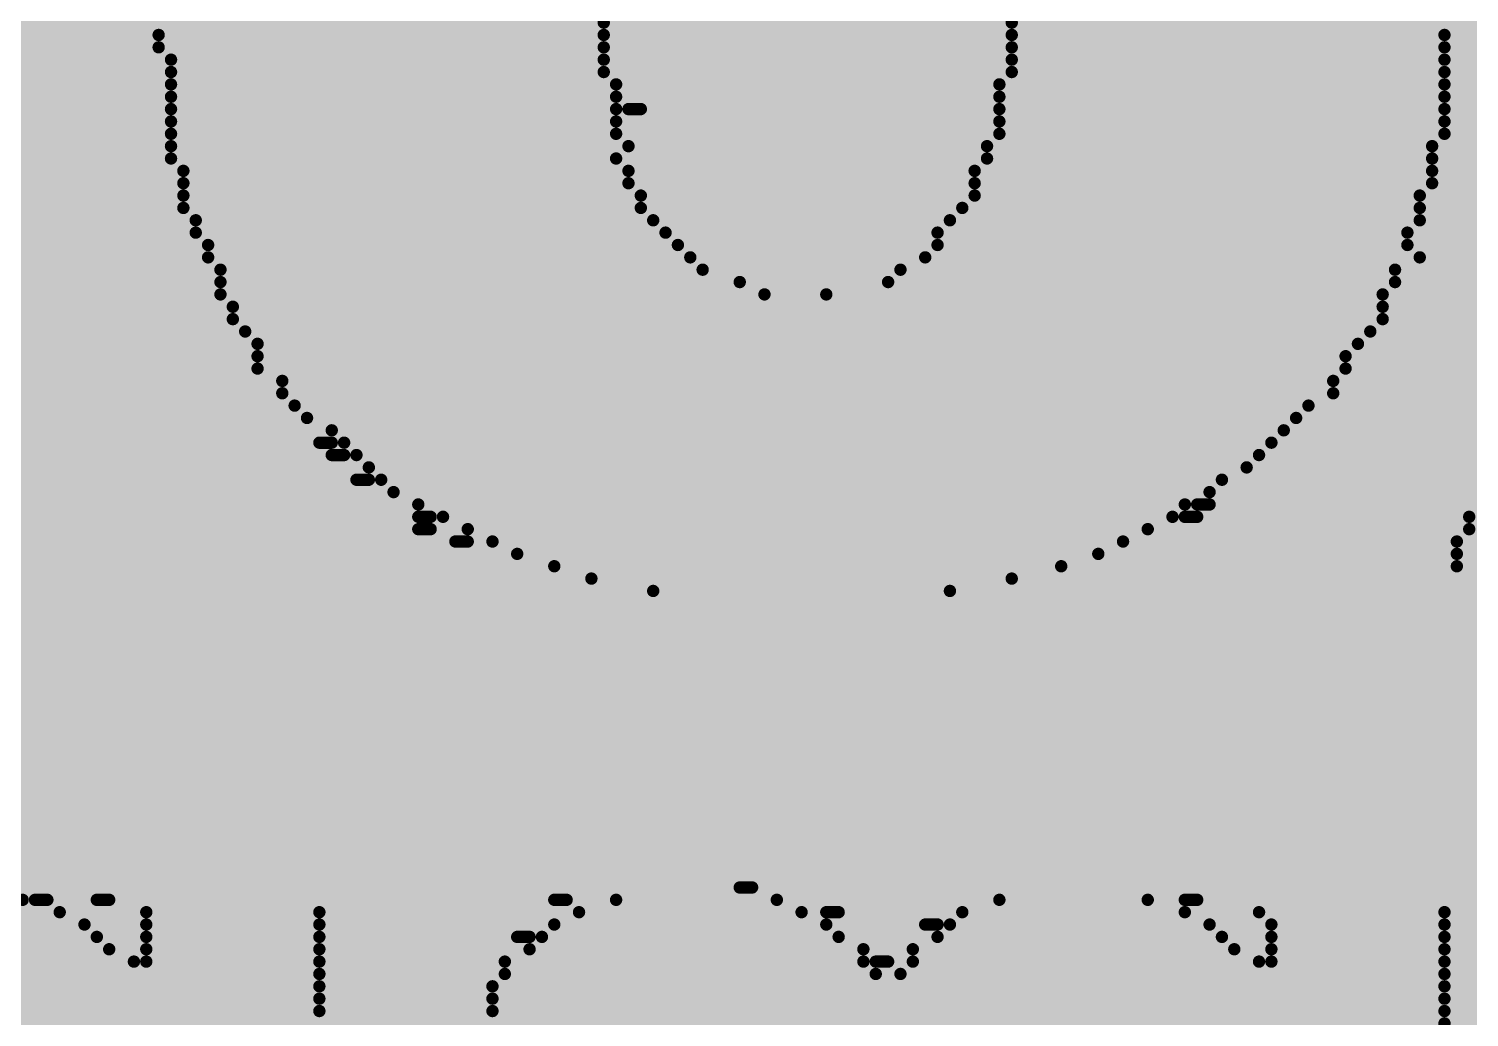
# Model space of a CAD drawing. Header units: inches. Extents: x 0 to 446, y -21 to 70.
# Drawn here: x 17.394 to 20.353, y 50.58 to 52.612 of the extents above; entities that cross this region are included whole.
import ezdxf

# ---------------------------------------------------------------- set-up
doc = ezdxf.new("R2010")
doc.units = ezdxf.units.IN
doc.layers.add('Bottom Overlay', color=54, linetype='Continuous')
doc.layers.add('Top Layer', color=1, linetype='Continuous')

msp = doc.modelspace()

# ---------------------------------------------------------------- hatches: boundary and pattern name
at = {"layer": 'Top Layer'}
msp.add_hatch(color=1, dxfattribs=at).paths.add_polyline_path([(11.8999, 10.6627), (20.7353, 10.6627), (20.7353, 56.4031), (11.8999, 56.4031)])

# ---------------------------------------------------------------- linework, layer by layer
at = {"layer": 'Bottom Overlay'}
for points in [[(17.6606, 52.6249, 0.0254, 0.0254, 0), (18.575, 52.6249, 0.0254, 0.0254, 0)], [(19.4132, 52.6249, 0.0254, 0.0254, 0), (20.3276, 52.6249, 0.0254, 0.0254, 0)], [(17.6606, 52.5995, 0.0254, 0.0254, 0), (18.575, 52.5995, 0.0254, 0.0254, 0)], [(17.6606, 52.5741, 0.0254, 0.0254, 0), (18.575, 52.5741, 0.0254, 0.0254, 0)], [(19.4132, 52.5995, 0.0254, 0.0254, 0), (20.3022, 52.5995, 0.0254, 0.0254, 0)], [(19.4132, 52.5741, 0.0254, 0.0254, 0), (20.3022, 52.5741, 0.0254, 0.0254, 0)], [(17.686, 52.5487, 0.0254, 0.0254, 0), (18.575, 52.5487, 0.0254, 0.0254, 0)], [(19.4132, 52.5487, 0.0254, 0.0254, 0), (20.3022, 52.5487, 0.0254, 0.0254, 0)], [(17.686, 52.5233, 0.0254, 0.0254, 0), (18.575, 52.5233, 0.0254, 0.0254, 0)], [(19.4132, 52.5233, 0.0254, 0.0254, 0), (20.3022, 52.5233, 0.0254, 0.0254, 0)], [(17.686, 52.4979, 0.0254, 0.0254, 0), (18.6004, 52.4979, 0.0254, 0.0254, 0)], [(19.3878, 52.4979, 0.0254, 0.0254, 0), (20.3022, 52.4979, 0.0254, 0.0254, 0)], [(17.686, 52.4725, 0.0254, 0.0254, 0), (18.6004, 52.4725, 0.0254, 0.0254, 0)], [(19.3878, 52.4725, 0.0254, 0.0254, 0), (20.3022, 52.4725, 0.0254, 0.0254, 0)], [(17.686, 52.4471, 0.0254, 0.0254, 0), (18.6004, 52.4471, 0.0254, 0.0254, 0)], [(18.6258, 52.4471, 0.0254, 0.0254, 0), (18.6512, 52.4471, 0.0254, 0.0254, 0)], [(19.3878, 52.4471, 0.0254, 0.0254, 0), (20.3022, 52.4471, 0.0254, 0.0254, 0)], [(17.686, 52.4217, 0.0254, 0.0254, 0), (18.6004, 52.4217, 0.0254, 0.0254, 0)], [(17.686, 52.3963, 0.0254, 0.0254, 0), (18.6004, 52.3963, 0.0254, 0.0254, 0)], [(19.3878, 52.4217, 0.0254, 0.0254, 0), (20.3022, 52.4217, 0.0254, 0.0254, 0)], [(19.3878, 52.3963, 0.0254, 0.0254, 0), (20.3022, 52.3963, 0.0254, 0.0254, 0)], [(17.686, 52.3709, 0.0254, 0.0254, 0), (18.6258, 52.3709, 0.0254, 0.0254, 0)], [(19.3624, 52.3709, 0.0254, 0.0254, 0), (20.2768, 52.3709, 0.0254, 0.0254, 0)], [(17.686, 52.3455, 0.0254, 0.0254, 0), (18.6004, 52.3455, 0.0254, 0.0254, 0)], [(19.3624, 52.3455, 0.0254, 0.0254, 0), (20.2768, 52.3455, 0.0254, 0.0254, 0)], [(17.7114, 52.3201, 0.0254, 0.0254, 0), (18.6258, 52.3201, 0.0254, 0.0254, 0)], [(19.337, 52.3201, 0.0254, 0.0254, 0), (20.2768, 52.3201, 0.0254, 0.0254, 0)], [(17.7114, 52.2947, 0.0254, 0.0254, 0), (18.6258, 52.2947, 0.0254, 0.0254, 0)], [(19.337, 52.2947, 0.0254, 0.0254, 0), (20.2768, 52.2947, 0.0254, 0.0254, 0)], [(17.7114, 52.2693, 0.0254, 0.0254, 0), (18.6512, 52.2693, 0.0254, 0.0254, 0)], [(19.337, 52.2693, 0.0254, 0.0254, 0), (20.2514, 52.2693, 0.0254, 0.0254, 0)], [(17.7114, 52.2439, 0.0254, 0.0254, 0), (18.6512, 52.2439, 0.0254, 0.0254, 0)], [(17.7368, 52.2185, 0.0254, 0.0254, 0), (18.6766, 52.2185, 0.0254, 0.0254, 0)], [(19.2862, 52.2185, 0.0254, 0.0254, 0), (20.2514, 52.2185, 0.0254, 0.0254, 0)], [(19.3116, 52.2439, 0.0254, 0.0254, 0), (20.2514, 52.2439, 0.0254, 0.0254, 0)], [(17.7368, 52.1931, 0.0254, 0.0254, 0), (18.702, 52.1931, 0.0254, 0.0254, 0)], [(19.2608, 52.1931, 0.0254, 0.0254, 0), (20.226, 52.1931, 0.0254, 0.0254, 0)], [(17.7622, 52.1677, 0.0254, 0.0254, 0), (18.7274, 52.1677, 0.0254, 0.0254, 0)], [(19.2608, 52.1677, 0.0254, 0.0254, 0), (20.226, 52.1677, 0.0254, 0.0254, 0)], [(17.7622, 52.1423, 0.0254, 0.0254, 0), (18.7528, 52.1423, 0.0254, 0.0254, 0)], [(19.2354, 52.1423, 0.0254, 0.0254, 0), (20.2514, 52.1423, 0.0254, 0.0254, 0)], [(17.7876, 52.1169, 0.0254, 0.0254, 0), (18.7782, 52.1169, 0.0254, 0.0254, 0)], [(19.1846, 52.1169, 0.0254, 0.0254, 0), (20.2006, 52.1169, 0.0254, 0.0254, 0)], [(17.7876, 52.0915, 0.0254, 0.0254, 0), (18.8544, 52.0915, 0.0254, 0.0254, 0)], [(19.1592, 52.0915, 0.0254, 0.0254, 0), (20.2006, 52.0915, 0.0254, 0.0254, 0)], [(17.7876, 52.0661, 0.0254, 0.0254, 0), (18.9052, 52.0661, 0.0254, 0.0254, 0)], [(17.813, 52.0407, 0.0254, 0.0254, 0), (20.1752, 52.0407, 0.0254, 0.0254, 0)], [(19.0322, 52.0661, 0.0254, 0.0254, 0), (20.1752, 52.0661, 0.0254, 0.0254, 0)], [(17.813, 52.0153, 0.0254, 0.0254, 0), (20.1752, 52.0153, 0.0254, 0.0254, 0)], [(17.8384, 51.9899, 0.0254, 0.0254, 0), (20.1498, 51.9899, 0.0254, 0.0254, 0)], [(17.8638, 51.9645, 0.0254, 0.0254, 0), (20.1244, 51.9645, 0.0254, 0.0254, 0)], [(17.8638, 51.9391, 0.0254, 0.0254, 0), (20.099, 51.9391, 0.0254, 0.0254, 0)], [(17.8638, 51.9137, 0.0254, 0.0254, 0), (20.099, 51.9137, 0.0254, 0.0254, 0)], [(17.9146, 51.8883, 0.0254, 0.0254, 0), (20.0736, 51.8883, 0.0254, 0.0254, 0)], [(17.9146, 51.8629, 0.0254, 0.0254, 0), (20.0736, 51.8629, 0.0254, 0.0254, 0)], [(17.94, 51.8375, 0.0254, 0.0254, 0), (20.0228, 51.8375, 0.0254, 0.0254, 0)], [(17.9654, 51.8121, 0.0254, 0.0254, 0), (19.9974, 51.8121, 0.0254, 0.0254, 0)], [(18.0162, 51.7867, 0.0254, 0.0254, 0), (19.972, 51.7867, 0.0254, 0.0254, 0)], [(17.9908, 51.7613, 0.0254, 0.0254, 0), (18.0162, 51.7613, 0.0254, 0.0254, 0)], [(18.0416, 51.7613, 0.0254, 0.0254, 0), (19.9466, 51.7613, 0.0254, 0.0254, 0)], [(18.0162, 51.7359, 0.0254, 0.0254, 0), (18.0416, 51.7359, 0.0254, 0.0254, 0)], [(18.067, 51.7359, 0.0254, 0.0254, 0), (19.9212, 51.7359, 0.0254, 0.0254, 0)], [(18.067, 51.6851, 0.0254, 0.0254, 0), (18.0924, 51.6851, 0.0254, 0.0254, 0)], [(18.0924, 51.7105, 0.0254, 0.0254, 0), (19.8958, 51.7105, 0.0254, 0.0254, 0)], [(18.1178, 51.6851, 0.0254, 0.0254, 0), (19.845, 51.6851, 0.0254, 0.0254, 0)], [(18.1432, 51.6597, 0.0254, 0.0254, 0), (19.8196, 51.6597, 0.0254, 0.0254, 0)], [(18.194, 51.6343, 0.0254, 0.0254, 0), (19.7688, 51.6343, 0.0254, 0.0254, 0)], [(19.7942, 51.6343, 0.0254, 0.0254, 0), (19.8196, 51.6343, 0.0254, 0.0254, 0)], [(18.194, 51.6089, 0.0254, 0.0254, 0), (18.2194, 51.6089, 0.0254, 0.0254, 0)], [(18.2448, 51.6089, 0.0254, 0.0254, 0), (19.7434, 51.6089, 0.0254, 0.0254, 0)], [(19.7688, 51.6089, 0.0254, 0.0254, 0), (19.7942, 51.6089, 0.0254, 0.0254, 0)], [(20.353, 51.6089, 0.0254, 0.0254, 0), (21.496, 51.6089, 0.0254, 0.0254, 0)], [(18.194, 51.5835, 0.0254, 0.0254, 0), (18.2194, 51.5835, 0.0254, 0.0254, 0)], [(18.2956, 51.5835, 0.0254, 0.0254, 0), (19.6926, 51.5835, 0.0254, 0.0254, 0)], [(20.353, 51.5835, 0.0254, 0.0254, 0), (21.5214, 51.5835, 0.0254, 0.0254, 0)], [(18.2702, 51.5581, 0.0254, 0.0254, 0), (18.2956, 51.5581, 0.0254, 0.0254, 0)], [(18.3464, 51.5581, 0.0254, 0.0254, 0), (19.6418, 51.5581, 0.0254, 0.0254, 0)], [(20.3276, 51.5581, 0.0254, 0.0254, 0), (21.4706, 51.5581, 0.0254, 0.0254, 0)], [(18.3972, 51.5327, 0.0254, 0.0254, 0), (19.591, 51.5327, 0.0254, 0.0254, 0)], [(18.4734, 51.5073, 0.0254, 0.0254, 0), (19.5148, 51.5073, 0.0254, 0.0254, 0)], [(20.3276, 51.5327, 0.0254, 0.0254, 0), (21.4706, 51.5327, 0.0254, 0.0254, 0)], [(20.3276, 51.5073, 0.0254, 0.0254, 0), (21.4452, 51.5073, 0.0254, 0.0254, 0)], [(18.5496, 51.4819, 0.0254, 0.0254, 0), (19.4132, 51.4819, 0.0254, 0.0254, 0)], [(18.6766, 51.4565, 0.0254, 0.0254, 0), (19.2862, 51.4565, 0.0254, 0.0254, 0)], [(18.8544, 50.8469, 0.0254, 0.0254, 0), (18.8798, 50.8469, 0.0254, 0.0254, 0)], [(17.0002, 50.7961, 0.0254, 0.0254, 0), (17.4574, 50.7961, 0.0254, 0.0254, 0)], [(17.0764, 50.8215, 0.0254, 0.0254, 0), (17.3812, 50.8215, 0.0254, 0.0254, 0)], [(17.4066, 50.8215, 0.0254, 0.0254, 0), (17.432, 50.8215, 0.0254, 0.0254, 0)], [(17.5336, 50.8215, 0.0254, 0.0254, 0), (17.559, 50.8215, 0.0254, 0.0254, 0)], [(17.6352, 50.7961, 0.0254, 0.0254, 0), (17.9908, 50.7961, 0.0254, 0.0254, 0)], [(18.4734, 50.8215, 0.0254, 0.0254, 0), (18.4988, 50.8215, 0.0254, 0.0254, 0)], [(18.5242, 50.7961, 0.0254, 0.0254, 0), (18.9814, 50.7961, 0.0254, 0.0254, 0)], [(18.6004, 50.8215, 0.0254, 0.0254, 0), (18.9306, 50.8215, 0.0254, 0.0254, 0)], [(19.0322, 50.7961, 0.0254, 0.0254, 0), (19.0576, 50.7961, 0.0254, 0.0254, 0)], [(19.3116, 50.7961, 0.0254, 0.0254, 0), (19.7688, 50.7961, 0.0254, 0.0254, 0)], [(19.3878, 50.8215, 0.0254, 0.0254, 0), (19.6926, 50.8215, 0.0254, 0.0254, 0)], [(19.7688, 50.8215, 0.0254, 0.0254, 0), (19.7942, 50.8215, 0.0254, 0.0254, 0)], [(19.9212, 50.7961, 0.0254, 0.0254, 0), (20.3022, 50.7961, 0.0254, 0.0254, 0)], [(16.9494, 50.7707, 0.0254, 0.0254, 0), (17.5082, 50.7707, 0.0254, 0.0254, 0)], [(17.6352, 50.7707, 0.0254, 0.0254, 0), (17.9908, 50.7707, 0.0254, 0.0254, 0)], [(18.4734, 50.7707, 0.0254, 0.0254, 0), (19.0322, 50.7707, 0.0254, 0.0254, 0)], [(19.2354, 50.7707, 0.0254, 0.0254, 0), (19.2608, 50.7707, 0.0254, 0.0254, 0)], [(19.2862, 50.7707, 0.0254, 0.0254, 0), (19.8196, 50.7707, 0.0254, 0.0254, 0)], [(19.9466, 50.7707, 0.0254, 0.0254, 0), (20.3022, 50.7707, 0.0254, 0.0254, 0)], [(16.924, 50.7453, 0.0254, 0.0254, 0), (17.5336, 50.7453, 0.0254, 0.0254, 0)], [(17.6352, 50.7453, 0.0254, 0.0254, 0), (17.9908, 50.7453, 0.0254, 0.0254, 0)], [(18.3972, 50.7453, 0.0254, 0.0254, 0), (18.4226, 50.7453, 0.0254, 0.0254, 0)], [(18.448, 50.7453, 0.0254, 0.0254, 0), (19.0576, 50.7453, 0.0254, 0.0254, 0)], [(19.2608, 50.7453, 0.0254, 0.0254, 0), (19.845, 50.7453, 0.0254, 0.0254, 0)], [(19.9466, 50.7453, 0.0254, 0.0254, 0), (20.3022, 50.7453, 0.0254, 0.0254, 0)], [(16.8986, 50.7199, 0.0254, 0.0254, 0), (17.559, 50.7199, 0.0254, 0.0254, 0)], [(17.6352, 50.7199, 0.0254, 0.0254, 0), (17.9908, 50.7199, 0.0254, 0.0254, 0)], [(18.4226, 50.7199, 0.0254, 0.0254, 0), (19.1084, 50.7199, 0.0254, 0.0254, 0)], [(19.21, 50.7199, 0.0254, 0.0254, 0), (19.8704, 50.7199, 0.0254, 0.0254, 0)], [(19.9466, 50.7199, 0.0254, 0.0254, 0), (20.3022, 50.7199, 0.0254, 0.0254, 0)], [(16.8732, 50.6945, 0.0254, 0.0254, 0), (17.6098, 50.6945, 0.0254, 0.0254, 0)], [(17.6352, 50.6945, 0.0254, 0.0254, 0), (17.9908, 50.6945, 0.0254, 0.0254, 0)], [(18.3718, 50.6945, 0.0254, 0.0254, 0), (19.1084, 50.6945, 0.0254, 0.0254, 0)], [(19.1338, 50.6945, 0.0254, 0.0254, 0), (19.1592, 50.6945, 0.0254, 0.0254, 0)], [(19.21, 50.6945, 0.0254, 0.0254, 0), (19.9212, 50.6945, 0.0254, 0.0254, 0)], [(19.9466, 50.6945, 0.0254, 0.0254, 0), (20.3022, 50.6945, 0.0254, 0.0254, 0)], [(16.8478, 50.6691, 0.0254, 0.0254, 0), (17.9908, 50.6691, 0.0254, 0.0254, 0)], [(18.3718, 50.6691, 0.0254, 0.0254, 0), (19.1338, 50.6691, 0.0254, 0.0254, 0)], [(19.1846, 50.6691, 0.0254, 0.0254, 0), (20.3022, 50.6691, 0.0254, 0.0254, 0)], [(16.797, 50.6183, 0.0254, 0.0254, 0), (17.9908, 50.6183, 0.0254, 0.0254, 0)], [(16.8224, 50.6437, 0.0254, 0.0254, 0), (17.9908, 50.6437, 0.0254, 0.0254, 0)], [(18.3464, 50.6437, 0.0254, 0.0254, 0), (20.3022, 50.6437, 0.0254, 0.0254, 0)], [(18.3464, 50.6183, 0.0254, 0.0254, 0), (20.3022, 50.6183, 0.0254, 0.0254, 0)], [(16.7716, 50.5929, 0.0254, 0.0254, 0), (17.9908, 50.5929, 0.0254, 0.0254, 0)], [(18.3464, 50.5929, 0.0254, 0.0254, 0), (20.3022, 50.5929, 0.0254, 0.0254, 0)], [(16.7716, 50.5675, 0.0254, 0.0254, 0), (17.9908, 50.5675, 0.0254, 0.0254, 0)], [(18.321, 50.5675, 0.0254, 0.0254, 0), (20.3022, 50.5675, 0.0254, 0.0254, 0)]]:
    msp.add_lwpolyline(points, format="xyseb", dxfattribs=at)
for points in [[(18.5687, 52.6249, 0.0127, 0.0127, 1), (18.5814, 52.6249, 0.0127, 0.0127, 1)], [(19.4069, 52.6249, 0.0127, 0.0127, 1), (19.4196, 52.6249, 0.0127, 0.0127, 1)], [(17.6543, 52.5995, 0.0127, 0.0127, 1), (17.667, 52.5995, 0.0127, 0.0127, 1)], [(17.6543, 52.5741, 0.0127, 0.0127, 1), (17.667, 52.5741, 0.0127, 0.0127, 1)], [(18.5687, 52.5995, 0.0127, 0.0127, 1), (18.5814, 52.5995, 0.0127, 0.0127, 1)], [(18.5687, 52.5741, 0.0127, 0.0127, 1), (18.5814, 52.5741, 0.0127, 0.0127, 1)], [(19.4069, 52.5995, 0.0127, 0.0127, 1), (19.4196, 52.5995, 0.0127, 0.0127, 1)], [(19.4069, 52.5741, 0.0127, 0.0127, 1), (19.4196, 52.5741, 0.0127, 0.0127, 1)], [(20.2959, 52.5995, 0.0127, 0.0127, 1), (20.3086, 52.5995, 0.0127, 0.0127, 1)], [(20.2959, 52.5741, 0.0127, 0.0127, 1), (20.3086, 52.5741, 0.0127, 0.0127, 1)], [(17.6797, 52.5487, 0.0127, 0.0127, 1), (17.6924, 52.5487, 0.0127, 0.0127, 1)], [(18.5687, 52.5487, 0.0127, 0.0127, 1), (18.5814, 52.5487, 0.0127, 0.0127, 1)], [(19.4069, 52.5487, 0.0127, 0.0127, 1), (19.4196, 52.5487, 0.0127, 0.0127, 1)], [(20.2959, 52.5487, 0.0127, 0.0127, 1), (20.3086, 52.5487, 0.0127, 0.0127, 1)], [(17.6797, 52.5233, 0.0127, 0.0127, 1), (17.6924, 52.5233, 0.0127, 0.0127, 1)], [(18.5687, 52.5233, 0.0127, 0.0127, 1), (18.5814, 52.5233, 0.0127, 0.0127, 1)], [(19.4069, 52.5233, 0.0127, 0.0127, 1), (19.4196, 52.5233, 0.0127, 0.0127, 1)], [(20.2959, 52.5233, 0.0127, 0.0127, 1), (20.3086, 52.5233, 0.0127, 0.0127, 1)], [(17.6797, 52.4979, 0.0127, 0.0127, 1), (17.6924, 52.4979, 0.0127, 0.0127, 1)], [(18.5941, 52.4979, 0.0127, 0.0127, 1), (18.6068, 52.4979, 0.0127, 0.0127, 1)], [(19.3815, 52.4979, 0.0127, 0.0127, 1), (19.3942, 52.4979, 0.0127, 0.0127, 1)], [(20.2959, 52.4979, 0.0127, 0.0127, 1), (20.3086, 52.4979, 0.0127, 0.0127, 1)], [(17.6797, 52.4725, 0.0127, 0.0127, 1), (17.6924, 52.4725, 0.0127, 0.0127, 1)], [(18.5941, 52.4725, 0.0127, 0.0127, 1), (18.6068, 52.4725, 0.0127, 0.0127, 1)], [(19.3815, 52.4725, 0.0127, 0.0127, 1), (19.3942, 52.4725, 0.0127, 0.0127, 1)], [(20.2959, 52.4725, 0.0127, 0.0127, 1), (20.3086, 52.4725, 0.0127, 0.0127, 1)], [(17.6797, 52.4471, 0.0127, 0.0127, 1), (17.6924, 52.4471, 0.0127, 0.0127, 1)], [(18.5941, 52.4471, 0.0127, 0.0127, 1), (18.6068, 52.4471, 0.0127, 0.0127, 1)], [(18.6195, 52.4471, 0.0127, 0.0127, 1), (18.6322, 52.4471, 0.0127, 0.0127, 1)], [(18.6449, 52.4471, 0.0127, 0.0127, 1), (18.6576, 52.4471, 0.0127, 0.0127, 1)], [(19.3815, 52.4471, 0.0127, 0.0127, 1), (19.3942, 52.4471, 0.0127, 0.0127, 1)], [(20.2959, 52.4471, 0.0127, 0.0127, 1), (20.3086, 52.4471, 0.0127, 0.0127, 1)], [(17.6797, 52.4217, 0.0127, 0.0127, 1), (17.6924, 52.4217, 0.0127, 0.0127, 1)], [(17.6797, 52.3963, 0.0127, 0.0127, 1), (17.6924, 52.3963, 0.0127, 0.0127, 1)], [(18.5941, 52.4217, 0.0127, 0.0127, 1), (18.6068, 52.4217, 0.0127, 0.0127, 1)], [(18.5941, 52.3963, 0.0127, 0.0127, 1), (18.6068, 52.3963, 0.0127, 0.0127, 1)], [(19.3815, 52.4217, 0.0127, 0.0127, 1), (19.3942, 52.4217, 0.0127, 0.0127, 1)], [(19.3815, 52.3963, 0.0127, 0.0127, 1), (19.3942, 52.3963, 0.0127, 0.0127, 1)], [(20.2959, 52.4217, 0.0127, 0.0127, 1), (20.3086, 52.4217, 0.0127, 0.0127, 1)], [(20.2959, 52.3963, 0.0127, 0.0127, 1), (20.3086, 52.3963, 0.0127, 0.0127, 1)], [(17.6797, 52.3709, 0.0127, 0.0127, 1), (17.6924, 52.3709, 0.0127, 0.0127, 1)], [(18.6195, 52.3709, 0.0127, 0.0127, 1), (18.6322, 52.3709, 0.0127, 0.0127, 1)], [(19.3561, 52.3709, 0.0127, 0.0127, 1), (19.3688, 52.3709, 0.0127, 0.0127, 1)], [(20.2705, 52.3709, 0.0127, 0.0127, 1), (20.2832, 52.3709, 0.0127, 0.0127, 1)], [(17.6797, 52.3455, 0.0127, 0.0127, 1), (17.6924, 52.3455, 0.0127, 0.0127, 1)], [(18.5941, 52.3455, 0.0127, 0.0127, 1), (18.6068, 52.3455, 0.0127, 0.0127, 1)], [(19.3561, 52.3455, 0.0127, 0.0127, 1), (19.3688, 52.3455, 0.0127, 0.0127, 1)], [(20.2705, 52.3455, 0.0127, 0.0127, 1), (20.2832, 52.3455, 0.0127, 0.0127, 1)], [(17.7051, 52.3201, 0.0127, 0.0127, 1), (17.7178, 52.3201, 0.0127, 0.0127, 1)], [(18.6195, 52.3201, 0.0127, 0.0127, 1), (18.6322, 52.3201, 0.0127, 0.0127, 1)], [(19.3307, 52.3201, 0.0127, 0.0127, 1), (19.3434, 52.3201, 0.0127, 0.0127, 1)], [(20.2705, 52.3201, 0.0127, 0.0127, 1), (20.2832, 52.3201, 0.0127, 0.0127, 1)], [(17.7051, 52.2947, 0.0127, 0.0127, 1), (17.7178, 52.2947, 0.0127, 0.0127, 1)], [(18.6195, 52.2947, 0.0127, 0.0127, 1), (18.6322, 52.2947, 0.0127, 0.0127, 1)], [(19.3307, 52.2947, 0.0127, 0.0127, 1), (19.3434, 52.2947, 0.0127, 0.0127, 1)], [(20.2705, 52.2947, 0.0127, 0.0127, 1), (20.2832, 52.2947, 0.0127, 0.0127, 1)], [(17.7051, 52.2693, 0.0127, 0.0127, 1), (17.7178, 52.2693, 0.0127, 0.0127, 1)], [(18.6449, 52.2693, 0.0127, 0.0127, 1), (18.6576, 52.2693, 0.0127, 0.0127, 1)], [(19.3307, 52.2693, 0.0127, 0.0127, 1), (19.3434, 52.2693, 0.0127, 0.0127, 1)], [(20.2451, 52.2693, 0.0127, 0.0127, 1), (20.2578, 52.2693, 0.0127, 0.0127, 1)], [(17.7051, 52.2439, 0.0127, 0.0127, 1), (17.7178, 52.2439, 0.0127, 0.0127, 1)], [(17.7305, 52.2185, 0.0127, 0.0127, 1), (17.7432, 52.2185, 0.0127, 0.0127, 1)], [(18.6449, 52.2439, 0.0127, 0.0127, 1), (18.6576, 52.2439, 0.0127, 0.0127, 1)], [(18.6703, 52.2185, 0.0127, 0.0127, 1), (18.683, 52.2185, 0.0127, 0.0127, 1)], [(19.2799, 52.2185, 0.0127, 0.0127, 1), (19.2926, 52.2185, 0.0127, 0.0127, 1)], [(19.3053, 52.2439, 0.0127, 0.0127, 1), (19.318, 52.2439, 0.0127, 0.0127, 1)], [(20.2451, 52.2439, 0.0127, 0.0127, 1), (20.2578, 52.2439, 0.0127, 0.0127, 1)], [(20.2451, 52.2185, 0.0127, 0.0127, 1), (20.2578, 52.2185, 0.0127, 0.0127, 1)], [(17.7305, 52.1931, 0.0127, 0.0127, 1), (17.7432, 52.1931, 0.0127, 0.0127, 1)], [(18.6957, 52.1931, 0.0127, 0.0127, 1), (18.7084, 52.1931, 0.0127, 0.0127, 1)], [(19.2545, 52.1931, 0.0127, 0.0127, 1), (19.2672, 52.1931, 0.0127, 0.0127, 1)], [(20.2197, 52.1931, 0.0127, 0.0127, 1), (20.2324, 52.1931, 0.0127, 0.0127, 1)], [(17.7559, 52.1677, 0.0127, 0.0127, 1), (17.7686, 52.1677, 0.0127, 0.0127, 1)], [(18.7211, 52.1677, 0.0127, 0.0127, 1), (18.7338, 52.1677, 0.0127, 0.0127, 1)], [(19.2545, 52.1677, 0.0127, 0.0127, 1), (19.2672, 52.1677, 0.0127, 0.0127, 1)], [(20.2197, 52.1677, 0.0127, 0.0127, 1), (20.2324, 52.1677, 0.0127, 0.0127, 1)], [(17.7559, 52.1423, 0.0127, 0.0127, 1), (17.7686, 52.1423, 0.0127, 0.0127, 1)], [(18.7465, 52.1423, 0.0127, 0.0127, 1), (18.7592, 52.1423, 0.0127, 0.0127, 1)], [(19.2291, 52.1423, 0.0127, 0.0127, 1), (19.2418, 52.1423, 0.0127, 0.0127, 1)], [(20.2451, 52.1423, 0.0127, 0.0127, 1), (20.2578, 52.1423, 0.0127, 0.0127, 1)], [(17.7813, 52.1169, 0.0127, 0.0127, 1), (17.794, 52.1169, 0.0127, 0.0127, 1)], [(18.7719, 52.1169, 0.0127, 0.0127, 1), (18.7846, 52.1169, 0.0127, 0.0127, 1)], [(19.1783, 52.1169, 0.0127, 0.0127, 1), (19.191, 52.1169, 0.0127, 0.0127, 1)], [(20.1943, 52.1169, 0.0127, 0.0127, 1), (20.207, 52.1169, 0.0127, 0.0127, 1)], [(17.7813, 52.0915, 0.0127, 0.0127, 1), (17.794, 52.0915, 0.0127, 0.0127, 1)], [(18.8481, 52.0915, 0.0127, 0.0127, 1), (18.8608, 52.0915, 0.0127, 0.0127, 1)], [(19.1529, 52.0915, 0.0127, 0.0127, 1), (19.1656, 52.0915, 0.0127, 0.0127, 1)], [(20.1943, 52.0915, 0.0127, 0.0127, 1), (20.207, 52.0915, 0.0127, 0.0127, 1)], [(17.7813, 52.0661, 0.0127, 0.0127, 1), (17.794, 52.0661, 0.0127, 0.0127, 1)], [(17.8067, 52.0407, 0.0127, 0.0127, 1), (17.8194, 52.0407, 0.0127, 0.0127, 1)], [(18.8989, 52.0661, 0.0127, 0.0127, 1), (18.9116, 52.0661, 0.0127, 0.0127, 1)], [(19.0259, 52.0661, 0.0127, 0.0127, 1), (19.0386, 52.0661, 0.0127, 0.0127, 1)], [(20.1689, 52.0661, 0.0127, 0.0127, 1), (20.1816, 52.0661, 0.0127, 0.0127, 1)], [(20.1689, 52.0407, 0.0127, 0.0127, 1), (20.1816, 52.0407, 0.0127, 0.0127, 1)], [(17.8067, 52.0153, 0.0127, 0.0127, 1), (17.8194, 52.0153, 0.0127, 0.0127, 1)], [(20.1689, 52.0153, 0.0127, 0.0127, 1), (20.1816, 52.0153, 0.0127, 0.0127, 1)], [(17.8321, 51.9899, 0.0127, 0.0127, 1), (17.8448, 51.9899, 0.0127, 0.0127, 1)], [(20.1435, 51.9899, 0.0127, 0.0127, 1), (20.1562, 51.9899, 0.0127, 0.0127, 1)], [(17.8575, 51.9645, 0.0127, 0.0127, 1), (17.8702, 51.9645, 0.0127, 0.0127, 1)], [(20.1181, 51.9645, 0.0127, 0.0127, 1), (20.1308, 51.9645, 0.0127, 0.0127, 1)], [(17.8575, 51.9391, 0.0127, 0.0127, 1), (17.8702, 51.9391, 0.0127, 0.0127, 1)], [(20.0927, 51.9391, 0.0127, 0.0127, 1), (20.1054, 51.9391, 0.0127, 0.0127, 1)], [(17.8575, 51.9137, 0.0127, 0.0127, 1), (17.8702, 51.9137, 0.0127, 0.0127, 1)], [(20.0927, 51.9137, 0.0127, 0.0127, 1), (20.1054, 51.9137, 0.0127, 0.0127, 1)], [(17.9083, 51.8883, 0.0127, 0.0127, 1), (17.921, 51.8883, 0.0127, 0.0127, 1)], [(17.9083, 51.8629, 0.0127, 0.0127, 1), (17.921, 51.8629, 0.0127, 0.0127, 1)], [(20.0673, 51.8883, 0.0127, 0.0127, 1), (20.08, 51.8883, 0.0127, 0.0127, 1)], [(20.0673, 51.8629, 0.0127, 0.0127, 1), (20.08, 51.8629, 0.0127, 0.0127, 1)], [(17.9337, 51.8375, 0.0127, 0.0127, 1), (17.9464, 51.8375, 0.0127, 0.0127, 1)], [(20.0165, 51.8375, 0.0127, 0.0127, 1), (20.0292, 51.8375, 0.0127, 0.0127, 1)], [(17.9591, 51.8121, 0.0127, 0.0127, 1), (17.9718, 51.8121, 0.0127, 0.0127, 1)], [(19.9911, 51.8121, 0.0127, 0.0127, 1), (20.0038, 51.8121, 0.0127, 0.0127, 1)], [(18.0099, 51.7867, 0.0127, 0.0127, 1), (18.0226, 51.7867, 0.0127, 0.0127, 1)], [(19.9657, 51.7867, 0.0127, 0.0127, 1), (19.9784, 51.7867, 0.0127, 0.0127, 1)], [(17.9845, 51.7613, 0.0127, 0.0127, 1), (17.9972, 51.7613, 0.0127, 0.0127, 1)], [(18.0099, 51.7613, 0.0127, 0.0127, 1), (18.0226, 51.7613, 0.0127, 0.0127, 1)], [(18.0353, 51.7613, 0.0127, 0.0127, 1), (18.048, 51.7613, 0.0127, 0.0127, 1)], [(19.9403, 51.7613, 0.0127, 0.0127, 1), (19.953, 51.7613, 0.0127, 0.0127, 1)], [(18.0099, 51.7359, 0.0127, 0.0127, 1), (18.0226, 51.7359, 0.0127, 0.0127, 1)], [(18.0353, 51.7359, 0.0127, 0.0127, 1), (18.048, 51.7359, 0.0127, 0.0127, 1)], [(18.0607, 51.7359, 0.0127, 0.0127, 1), (18.0734, 51.7359, 0.0127, 0.0127, 1)], [(19.9149, 51.7359, 0.0127, 0.0127, 1), (19.9276, 51.7359, 0.0127, 0.0127, 1)], [(18.0607, 51.6851, 0.0127, 0.0127, 1), (18.0734, 51.6851, 0.0127, 0.0127, 1)], [(18.0861, 51.7105, 0.0127, 0.0127, 1), (18.0988, 51.7105, 0.0127, 0.0127, 1)], [(18.0861, 51.6851, 0.0127, 0.0127, 1), (18.0988, 51.6851, 0.0127, 0.0127, 1)], [(18.1115, 51.6851, 0.0127, 0.0127, 1), (18.1242, 51.6851, 0.0127, 0.0127, 1)], [(19.8387, 51.6851, 0.0127, 0.0127, 1), (19.8514, 51.6851, 0.0127, 0.0127, 1)], [(19.8895, 51.7105, 0.0127, 0.0127, 1), (19.9022, 51.7105, 0.0127, 0.0127, 1)], [(18.1369, 51.6597, 0.0127, 0.0127, 1), (18.1496, 51.6597, 0.0127, 0.0127, 1)], [(19.8133, 51.6597, 0.0127, 0.0127, 1), (19.826, 51.6597, 0.0127, 0.0127, 1)], [(18.1877, 51.6343, 0.0127, 0.0127, 1), (18.2004, 51.6343, 0.0127, 0.0127, 1)], [(19.7625, 51.6343, 0.0127, 0.0127, 1), (19.7752, 51.6343, 0.0127, 0.0127, 1)], [(19.7879, 51.6343, 0.0127, 0.0127, 1), (19.8006, 51.6343, 0.0127, 0.0127, 1)], [(19.8133, 51.6343, 0.0127, 0.0127, 1), (19.826, 51.6343, 0.0127, 0.0127, 1)], [(18.1877, 51.6089, 0.0127, 0.0127, 1), (18.2004, 51.6089, 0.0127, 0.0127, 1)], [(18.2131, 51.6089, 0.0127, 0.0127, 1), (18.2258, 51.6089, 0.0127, 0.0127, 1)], [(18.2385, 51.6089, 0.0127, 0.0127, 1), (18.2512, 51.6089, 0.0127, 0.0127, 1)], [(19.7371, 51.6089, 0.0127, 0.0127, 1), (19.7498, 51.6089, 0.0127, 0.0127, 1)], [(19.7625, 51.6089, 0.0127, 0.0127, 1), (19.7752, 51.6089, 0.0127, 0.0127, 1)], [(19.7879, 51.6089, 0.0127, 0.0127, 1), (19.8006, 51.6089, 0.0127, 0.0127, 1)], [(20.3467, 51.6089, 0.0127, 0.0127, 1), (20.3594, 51.6089, 0.0127, 0.0127, 1)], [(18.1877, 51.5835, 0.0127, 0.0127, 1), (18.2004, 51.5835, 0.0127, 0.0127, 1)], [(18.2131, 51.5835, 0.0127, 0.0127, 1), (18.2258, 51.5835, 0.0127, 0.0127, 1)], [(18.2893, 51.5835, 0.0127, 0.0127, 1), (18.302, 51.5835, 0.0127, 0.0127, 1)], [(19.6863, 51.5835, 0.0127, 0.0127, 1), (19.699, 51.5835, 0.0127, 0.0127, 1)], [(20.3467, 51.5835, 0.0127, 0.0127, 1), (20.3594, 51.5835, 0.0127, 0.0127, 1)], [(18.2639, 51.5581, 0.0127, 0.0127, 1), (18.2766, 51.5581, 0.0127, 0.0127, 1)], [(18.2893, 51.5581, 0.0127, 0.0127, 1), (18.302, 51.5581, 0.0127, 0.0127, 1)], [(18.3401, 51.5581, 0.0127, 0.0127, 1), (18.3528, 51.5581, 0.0127, 0.0127, 1)], [(19.6355, 51.5581, 0.0127, 0.0127, 1), (19.6482, 51.5581, 0.0127, 0.0127, 1)], [(20.3213, 51.5581, 0.0127, 0.0127, 1), (20.334, 51.5581, 0.0127, 0.0127, 1)], [(18.3909, 51.5327, 0.0127, 0.0127, 1), (18.4036, 51.5327, 0.0127, 0.0127, 1)], [(18.4671, 51.5073, 0.0127, 0.0127, 1), (18.4798, 51.5073, 0.0127, 0.0127, 1)], [(19.5085, 51.5073, 0.0127, 0.0127, 1), (19.5212, 51.5073, 0.0127, 0.0127, 1)], [(19.5847, 51.5327, 0.0127, 0.0127, 1), (19.5974, 51.5327, 0.0127, 0.0127, 1)], [(20.3213, 51.5327, 0.0127, 0.0127, 1), (20.334, 51.5327, 0.0127, 0.0127, 1)], [(20.3213, 51.5073, 0.0127, 0.0127, 1), (20.334, 51.5073, 0.0127, 0.0127, 1)], [(18.5433, 51.4819, 0.0127, 0.0127, 1), (18.556, 51.4819, 0.0127, 0.0127, 1)], [(19.4069, 51.4819, 0.0127, 0.0127, 1), (19.4196, 51.4819, 0.0127, 0.0127, 1)], [(18.6703, 51.4565, 0.0127, 0.0127, 1), (18.683, 51.4565, 0.0127, 0.0127, 1)], [(19.2799, 51.4565, 0.0127, 0.0127, 1), (19.2926, 51.4565, 0.0127, 0.0127, 1)], [(18.8481, 50.8469, 0.0127, 0.0127, 1), (18.8608, 50.8469, 0.0127, 0.0127, 1)], [(18.8735, 50.8469, 0.0127, 0.0127, 1), (18.8862, 50.8469, 0.0127, 0.0127, 1)], [(17.3749, 50.8215, 0.0127, 0.0127, 1), (17.3876, 50.8215, 0.0127, 0.0127, 1)], [(17.4003, 50.8215, 0.0127, 0.0127, 1), (17.413, 50.8215, 0.0127, 0.0127, 1)], [(17.4257, 50.8215, 0.0127, 0.0127, 1), (17.4384, 50.8215, 0.0127, 0.0127, 1)], [(17.4511, 50.7961, 0.0127, 0.0127, 1), (17.4638, 50.7961, 0.0127, 0.0127, 1)], [(17.5273, 50.8215, 0.0127, 0.0127, 1), (17.54, 50.8215, 0.0127, 0.0127, 1)], [(17.5527, 50.8215, 0.0127, 0.0127, 1), (17.5654, 50.8215, 0.0127, 0.0127, 1)], [(17.6289, 50.7961, 0.0127, 0.0127, 1), (17.6416, 50.7961, 0.0127, 0.0127, 1)], [(17.9845, 50.7961, 0.0127, 0.0127, 1), (17.9972, 50.7961, 0.0127, 0.0127, 1)], [(18.4671, 50.8215, 0.0127, 0.0127, 1), (18.4798, 50.8215, 0.0127, 0.0127, 1)], [(18.4925, 50.8215, 0.0127, 0.0127, 1), (18.5052, 50.8215, 0.0127, 0.0127, 1)], [(18.5179, 50.7961, 0.0127, 0.0127, 1), (18.5306, 50.7961, 0.0127, 0.0127, 1)], [(18.5941, 50.8215, 0.0127, 0.0127, 1), (18.6068, 50.8215, 0.0127, 0.0127, 1)], [(18.9243, 50.8215, 0.0127, 0.0127, 1), (18.937, 50.8215, 0.0127, 0.0127, 1)], [(18.9751, 50.7961, 0.0127, 0.0127, 1), (18.9878, 50.7961, 0.0127, 0.0127, 1)], [(19.0259, 50.7961, 0.0127, 0.0127, 1), (19.0386, 50.7961, 0.0127, 0.0127, 1)], [(19.0513, 50.7961, 0.0127, 0.0127, 1), (19.064, 50.7961, 0.0127, 0.0127, 1)], [(19.3053, 50.7961, 0.0127, 0.0127, 1), (19.318, 50.7961, 0.0127, 0.0127, 1)], [(19.3815, 50.8215, 0.0127, 0.0127, 1), (19.3942, 50.8215, 0.0127, 0.0127, 1)], [(19.6863, 50.8215, 0.0127, 0.0127, 1), (19.699, 50.8215, 0.0127, 0.0127, 1)], [(19.7625, 50.8215, 0.0127, 0.0127, 1), (19.7752, 50.8215, 0.0127, 0.0127, 1)], [(19.7625, 50.7961, 0.0127, 0.0127, 1), (19.7752, 50.7961, 0.0127, 0.0127, 1)], [(19.7879, 50.8215, 0.0127, 0.0127, 1), (19.8006, 50.8215, 0.0127, 0.0127, 1)], [(19.9149, 50.7961, 0.0127, 0.0127, 1), (19.9276, 50.7961, 0.0127, 0.0127, 1)], [(20.2959, 50.7961, 0.0127, 0.0127, 1), (20.3086, 50.7961, 0.0127, 0.0127, 1)], [(17.5019, 50.7707, 0.0127, 0.0127, 1), (17.5146, 50.7707, 0.0127, 0.0127, 1)], [(17.6289, 50.7707, 0.0127, 0.0127, 1), (17.6416, 50.7707, 0.0127, 0.0127, 1)], [(17.9845, 50.7707, 0.0127, 0.0127, 1), (17.9972, 50.7707, 0.0127, 0.0127, 1)], [(18.4671, 50.7707, 0.0127, 0.0127, 1), (18.4798, 50.7707, 0.0127, 0.0127, 1)], [(19.0259, 50.7707, 0.0127, 0.0127, 1), (19.0386, 50.7707, 0.0127, 0.0127, 1)], [(19.2291, 50.7707, 0.0127, 0.0127, 1), (19.2418, 50.7707, 0.0127, 0.0127, 1)], [(19.2545, 50.7707, 0.0127, 0.0127, 1), (19.2672, 50.7707, 0.0127, 0.0127, 1)], [(19.2799, 50.7707, 0.0127, 0.0127, 1), (19.2926, 50.7707, 0.0127, 0.0127, 1)], [(19.8133, 50.7707, 0.0127, 0.0127, 1), (19.826, 50.7707, 0.0127, 0.0127, 1)], [(19.9403, 50.7707, 0.0127, 0.0127, 1), (19.953, 50.7707, 0.0127, 0.0127, 1)], [(20.2959, 50.7707, 0.0127, 0.0127, 1), (20.3086, 50.7707, 0.0127, 0.0127, 1)], [(17.5273, 50.7453, 0.0127, 0.0127, 1), (17.54, 50.7453, 0.0127, 0.0127, 1)], [(17.6289, 50.7453, 0.0127, 0.0127, 1), (17.6416, 50.7453, 0.0127, 0.0127, 1)], [(17.9845, 50.7453, 0.0127, 0.0127, 1), (17.9972, 50.7453, 0.0127, 0.0127, 1)], [(18.3909, 50.7453, 0.0127, 0.0127, 1), (18.4036, 50.7453, 0.0127, 0.0127, 1)], [(18.4163, 50.7453, 0.0127, 0.0127, 1), (18.429, 50.7453, 0.0127, 0.0127, 1)], [(18.4417, 50.7453, 0.0127, 0.0127, 1), (18.4544, 50.7453, 0.0127, 0.0127, 1)], [(19.0513, 50.7453, 0.0127, 0.0127, 1), (19.064, 50.7453, 0.0127, 0.0127, 1)], [(19.2545, 50.7453, 0.0127, 0.0127, 1), (19.2672, 50.7453, 0.0127, 0.0127, 1)], [(19.8387, 50.7453, 0.0127, 0.0127, 1), (19.8514, 50.7453, 0.0127, 0.0127, 1)], [(19.9403, 50.7453, 0.0127, 0.0127, 1), (19.953, 50.7453, 0.0127, 0.0127, 1)], [(20.2959, 50.7453, 0.0127, 0.0127, 1), (20.3086, 50.7453, 0.0127, 0.0127, 1)], [(17.5527, 50.7199, 0.0127, 0.0127, 1), (17.5654, 50.7199, 0.0127, 0.0127, 1)], [(17.6289, 50.7199, 0.0127, 0.0127, 1), (17.6416, 50.7199, 0.0127, 0.0127, 1)], [(17.9845, 50.7199, 0.0127, 0.0127, 1), (17.9972, 50.7199, 0.0127, 0.0127, 1)], [(18.4163, 50.7199, 0.0127, 0.0127, 1), (18.429, 50.7199, 0.0127, 0.0127, 1)], [(19.1021, 50.7199, 0.0127, 0.0127, 1), (19.1148, 50.7199, 0.0127, 0.0127, 1)], [(19.2037, 50.7199, 0.0127, 0.0127, 1), (19.2164, 50.7199, 0.0127, 0.0127, 1)], [(19.8641, 50.7199, 0.0127, 0.0127, 1), (19.8768, 50.7199, 0.0127, 0.0127, 1)], [(19.9403, 50.7199, 0.0127, 0.0127, 1), (19.953, 50.7199, 0.0127, 0.0127, 1)], [(20.2959, 50.7199, 0.0127, 0.0127, 1), (20.3086, 50.7199, 0.0127, 0.0127, 1)], [(17.6035, 50.6945, 0.0127, 0.0127, 1), (17.6162, 50.6945, 0.0127, 0.0127, 1)], [(17.6289, 50.6945, 0.0127, 0.0127, 1), (17.6416, 50.6945, 0.0127, 0.0127, 1)], [(17.9845, 50.6945, 0.0127, 0.0127, 1), (17.9972, 50.6945, 0.0127, 0.0127, 1)], [(18.3655, 50.6945, 0.0127, 0.0127, 1), (18.3782, 50.6945, 0.0127, 0.0127, 1)], [(19.1021, 50.6945, 0.0127, 0.0127, 1), (19.1148, 50.6945, 0.0127, 0.0127, 1)], [(19.1275, 50.6945, 0.0127, 0.0127, 1), (19.1402, 50.6945, 0.0127, 0.0127, 1)], [(19.1529, 50.6945, 0.0127, 0.0127, 1), (19.1656, 50.6945, 0.0127, 0.0127, 1)], [(19.2037, 50.6945, 0.0127, 0.0127, 1), (19.2164, 50.6945, 0.0127, 0.0127, 1)], [(19.9149, 50.6945, 0.0127, 0.0127, 1), (19.9276, 50.6945, 0.0127, 0.0127, 1)], [(19.9403, 50.6945, 0.0127, 0.0127, 1), (19.953, 50.6945, 0.0127, 0.0127, 1)], [(20.2959, 50.6945, 0.0127, 0.0127, 1), (20.3086, 50.6945, 0.0127, 0.0127, 1)], [(17.9845, 50.6691, 0.0127, 0.0127, 1), (17.9972, 50.6691, 0.0127, 0.0127, 1)], [(18.3655, 50.6691, 0.0127, 0.0127, 1), (18.3782, 50.6691, 0.0127, 0.0127, 1)], [(19.1275, 50.6691, 0.0127, 0.0127, 1), (19.1402, 50.6691, 0.0127, 0.0127, 1)], [(19.1783, 50.6691, 0.0127, 0.0127, 1), (19.191, 50.6691, 0.0127, 0.0127, 1)], [(20.2959, 50.6691, 0.0127, 0.0127, 1), (20.3086, 50.6691, 0.0127, 0.0127, 1)], [(17.9845, 50.6437, 0.0127, 0.0127, 1), (17.9972, 50.6437, 0.0127, 0.0127, 1)], [(17.9845, 50.6183, 0.0127, 0.0127, 1), (17.9972, 50.6183, 0.0127, 0.0127, 1)], [(18.3401, 50.6437, 0.0127, 0.0127, 1), (18.3528, 50.6437, 0.0127, 0.0127, 1)], [(18.3401, 50.6183, 0.0127, 0.0127, 1), (18.3528, 50.6183, 0.0127, 0.0127, 1)], [(20.2959, 50.6437, 0.0127, 0.0127, 1), (20.3086, 50.6437, 0.0127, 0.0127, 1)], [(20.2959, 50.6183, 0.0127, 0.0127, 1), (20.3086, 50.6183, 0.0127, 0.0127, 1)], [(17.9845, 50.5929, 0.0127, 0.0127, 1), (17.9972, 50.5929, 0.0127, 0.0127, 1)], [(18.3401, 50.5929, 0.0127, 0.0127, 1), (18.3528, 50.5929, 0.0127, 0.0127, 1)], [(20.2959, 50.5929, 0.0127, 0.0127, 1), (20.3086, 50.5929, 0.0127, 0.0127, 1)], [(20.2959, 50.5675, 0.0127, 0.0127, 1), (20.3086, 50.5675, 0.0127, 0.0127, 1)]]:
    msp.add_lwpolyline(points, format="xyseb", close=True, dxfattribs=at)

doc.saveas('drawing.dxf')
